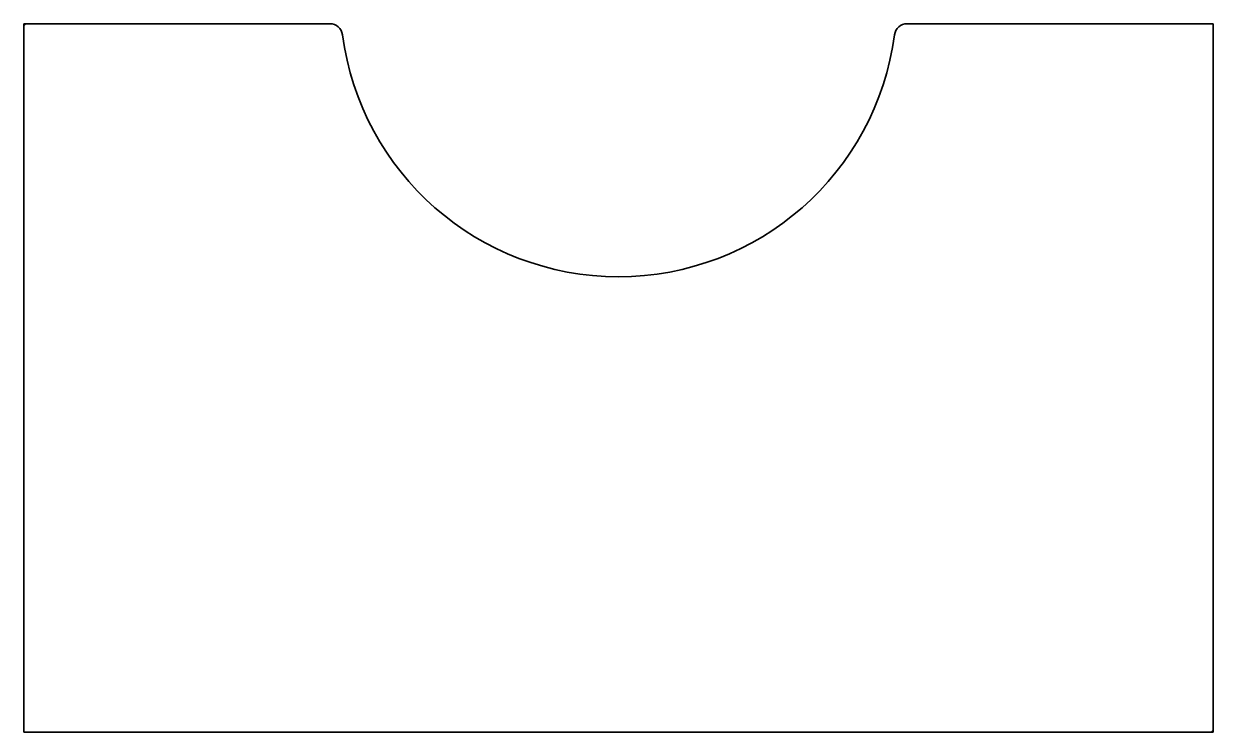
# Model space of a CAD drawing. Header units: inches. Extents: x 0 to 47, y 0 to 28.
import ezdxf

# ---------------------------------------------------------------- set-up
doc = ezdxf.new("R2010")
doc.units = ezdxf.units.IN
doc.header["$MEASUREMENT"] = 0
doc.layers.add('SIMUMAK Hatch (ISO)', color=7, linetype='Continuous', lineweight=9)
doc.layers.add('SIMUMAK Visible (ISO)', color=7, linetype='Continuous', lineweight=35)

# ---------------------------------------------------------------- blocks, each defined once
blk = doc.blocks.new('INF')
at = {"layer": 'SIMUMAK Hatch (ISO)', "linetype": 'Continuous'}
for p, q in [((0, 27.918), (0.082, 28)), ((46.918, 0), (47, 0.082))]:
    blk.add_line(p, q, dxfattribs=at)
at = {"layer": 'SIMUMAK Visible (ISO)'}
for p, q in [((0, 28), (0, 0)), ((5.2, 28), (0, 28)), ((5.2, 28), (11.8, 28)), ((12.098, 28), (11.8, 28)), ((35.2, 28), (34.902, 28)), ((35.2, 28), (41.8, 28)), ((47, 28), (41.8, 28)), ((47, 0), (47, 28)), ((0, 0), (5.2, 0)), ((11.8, 0), (5.2, 0)), ((11.8, 0), (35.2, 0)), ((41.8, 0), (35.2, 0)), ((41.8, 0), (47, 0))]:
    blk.add_line(p, q, dxfattribs=at)
for centre, start, end in [((12.098, 27.5), 7.4947, 90), ((34.902, 27.5), 90, 172.5053)]:
    blk.add_arc(centre, 0.5, start, end, dxfattribs=at)
at = {"layer": 'SIMUMAK Visible (ISO)', "extrusion": (0, 0, -1)}
blk.add_arc((-23.5, 29), 11, 187.4947, 352.5053, dxfattribs=at)

msp = doc.modelspace()

# ---------------------------------------------------------------- block references
msp.add_blockref('INF', (0, 0))

doc.saveas('drawing.dxf')
